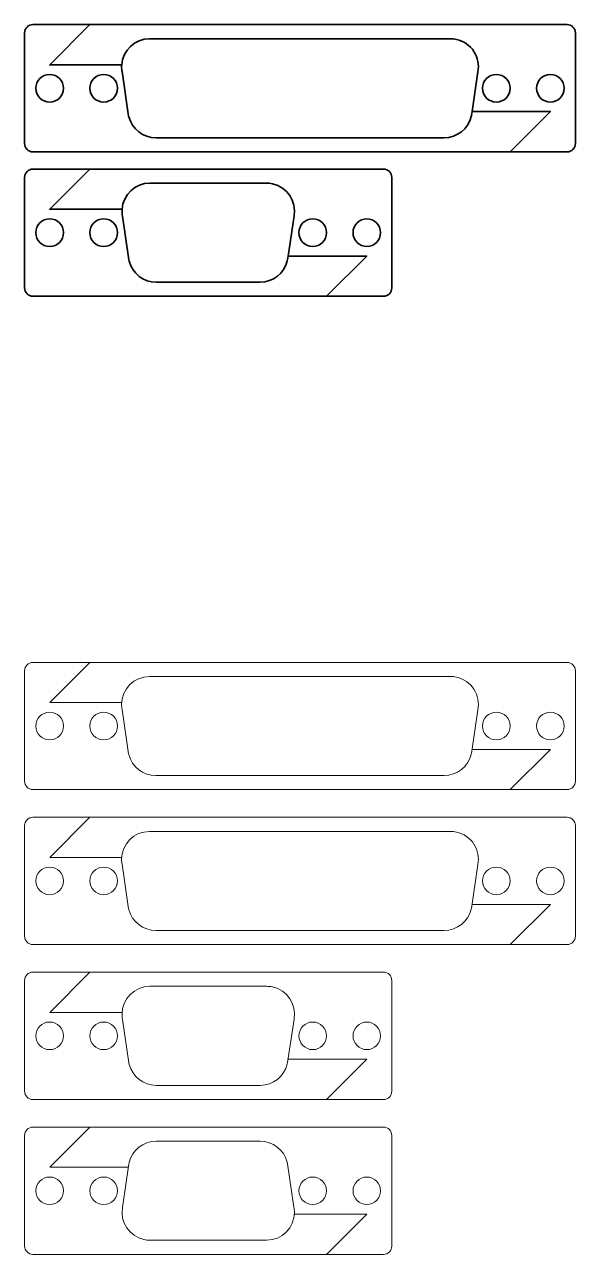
# Model space of a CAD drawing. Header units: inches. Extents: x -24 to 221, y 17 to 181.
# Drawn here: x 155.3 to 221.3, y 17.3 to 164.7 of the extents above; entities that cross this region are included whole.
import ezdxf

# ---------------------------------------------------------------- set-up
doc = ezdxf.new("R2010")
doc.units = ezdxf.units.IN
doc.header["$MEASUREMENT"] = 0
doc.layers.add('Calque 1', color=7, linetype='Continuous')

# ---------------------------------------------------------------- blocks, each defined once
blk = doc.blocks.new('block 22')
at = {"layer": 'Calque 1', "lineweight": 0}
for points in [[(163.08, 32.53), (158.26, 27.71), (167.7, 27.71)], [(191.43, 17.27), (196.26, 22.1), (187.59, 22.1)]]:
    blk.add_lwpolyline(points, dxfattribs=at)
for points, knots in [([(156.26, 17.27), (156.26, 17.27), (198.26, 17.27), (198.26, 17.27), (198.81, 17.27), (199.26, 17.72), (199.26, 18.27), (199.26, 18.27), (199.26, 31.53), (199.26, 31.53), (199.26, 32.09), (198.81, 32.53), (198.26, 32.53), (198.26, 32.53), (156.26, 32.53), (156.26, 32.53), (155.7, 32.53), (155.26, 32.09), (155.26, 31.53), (155.26, 31.53), (155.26, 18.27), (155.26, 18.27), (155.26, 17.72), (155.7, 17.27), (156.26, 17.27)], [0, 0, 0, 0, 1, 1, 1, 2, 2, 2, 3, 3, 3, 4, 4, 4, 5, 5, 5, 6, 6, 6, 7, 7, 7, 8, 8, 8, 8]), ([(169.56, 19.04), (169.8, 18.99), (170.04, 18.97), (170.27, 18.97), (170.27, 18.97), (184.24, 18.97), (184.24, 18.97), (186.09, 18.97), (187.59, 20.47), (187.59, 22.31), (187.59, 22.52), (187.57, 22.73), (187.53, 22.93), (187.53, 22.93), (186.75, 28.14), (186.75, 28.14), (186.75, 28.14), (186.72, 28.34), (186.72, 28.34), (186.34, 29.81), (185, 30.84), (183.48, 30.84), (183.48, 30.84), (171.03, 30.84), (171.03, 30.84), (169.48, 30.84), (168.14, 29.78), (167.78, 28.27), (167.78, 28.27), (167.76, 28.12), (167.76, 28.12), (167.76, 28.12), (166.97, 22.89), (166.97, 22.89), (166.97, 22.89), (166.98, 22.89), (166.98, 22.89), (166.67, 21.13), (167.8, 19.43), (169.56, 19.04)], [0, 0, 0, 0, 1, 1, 1, 2, 2, 2, 3, 3, 3, 4, 4, 4, 5, 5, 5, 6, 6, 6, 7, 7, 7, 8, 8, 8, 9, 9, 9, 10, 10, 10, 11, 11, 11, 12, 12, 12, 13, 13, 13, 13]), ([(158.26, 26.55), (159.17, 26.55), (159.91, 25.81), (159.91, 24.9), (159.91, 23.99), (159.17, 23.25), (158.26, 23.25), (157.34, 23.25), (156.61, 23.99), (156.61, 24.9), (156.61, 25.81), (157.34, 26.55), (158.26, 26.55)], [0, 0, 0, 0, 1, 1, 1, 2, 2, 2, 3, 3, 3, 4, 4, 4, 4]), ([(164.73, 26.55), (165.65, 26.55), (166.38, 25.81), (166.38, 24.9), (166.38, 23.99), (165.65, 23.25), (164.73, 23.25), (163.82, 23.25), (163.08, 23.99), (163.08, 24.9), (163.08, 25.81), (163.82, 26.55), (164.73, 26.55)], [0, 0, 0, 0, 1, 1, 1, 2, 2, 2, 3, 3, 3, 4, 4, 4, 4]), ([(189.78, 26.55), (190.69, 26.55), (191.43, 25.81), (191.43, 24.9), (191.43, 23.99), (190.69, 23.25), (189.78, 23.25), (188.87, 23.25), (188.13, 23.99), (188.13, 24.9), (188.13, 25.81), (188.87, 26.55), (189.78, 26.55)], [0, 0, 0, 0, 1, 1, 1, 2, 2, 2, 3, 3, 3, 4, 4, 4, 4]), ([(196.26, 26.55), (197.17, 26.55), (197.91, 25.81), (197.91, 24.9), (197.91, 23.99), (197.17, 23.25), (196.26, 23.25), (195.35, 23.25), (194.61, 23.99), (194.61, 24.9), (194.61, 25.81), (195.35, 26.55), (196.26, 26.55)], [0, 0, 0, 0, 1, 1, 1, 2, 2, 2, 3, 3, 3, 4, 4, 4, 4])]:
    blk.add_open_spline(points, degree=3, knots=knots, dxfattribs=at)
blk = doc.blocks.new('block 23')
at = {"layer": 'Calque 1', "lineweight": 0}
for points in [[(163.08, 69.68), (158.26, 64.85), (166.9, 64.85)], [(213.43, 54.42), (218.26, 59.24), (208.87, 59.24)]]:
    blk.add_lwpolyline(points, dxfattribs=at)
for points, knots in [([(221.26, 55.42), (221.26, 54.86), (220.81, 54.42), (220.26, 54.42), (220.26, 54.42), (156.26, 54.42), (156.26, 54.42), (155.7, 54.42), (155.26, 54.86), (155.26, 55.42), (155.26, 55.42), (155.26, 68.68), (155.26, 68.68), (155.26, 69.23), (155.7, 69.68), (156.26, 69.68), (156.26, 69.68), (220.26, 69.68), (220.26, 69.68), (220.81, 69.68), (221.26, 69.23), (221.26, 68.68), (221.26, 68.68), (221.26, 55.42), (221.26, 55.42), (221.26, 55.42), (221.26, 55.42), (221.26, 55.42)], [0, 0, 0, 0, 1, 1, 1, 2, 2, 2, 3, 3, 3, 4, 4, 4, 5, 5, 5, 6, 6, 6, 7, 7, 7, 8, 8, 8, 9, 9, 9, 9]), ([(170.98, 56.11), (169.46, 56.11), (168.13, 57.14), (167.74, 58.61), (167.74, 58.61), (167.72, 58.72), (167.72, 58.72), (167.72, 58.72), (166.93, 64.04), (166.93, 64.04), (166.89, 64.24), (166.88, 64.44), (166.88, 64.64), (166.88, 66.48), (168.38, 67.98), (170.22, 67.98), (170.22, 67.98), (206.29, 67.98), (206.29, 67.98), (206.53, 67.98), (206.77, 67.96), (207, 67.91), (207.87, 67.72), (208.62, 67.2), (209.1, 66.45), (209.57, 65.72), (209.74, 64.85), (209.57, 64.01), (209.57, 64.01), (208.8, 58.76), (208.8, 58.76), (208.8, 58.76), (208.78, 58.68), (208.78, 58.68), (208.42, 57.17), (207.08, 56.11), (205.53, 56.11), (205.53, 56.11), (170.98, 56.11), (170.98, 56.11)], [0, 0, 0, 0, 1, 1, 1, 2, 2, 2, 3, 3, 3, 4, 4, 4, 5, 5, 5, 6, 6, 6, 7, 7, 7, 8, 8, 8, 9, 9, 9, 10, 10, 10, 11, 11, 11, 12, 12, 12, 13, 13, 13, 13]), ([(158.26, 63.7), (159.17, 63.7), (159.91, 62.96), (159.91, 62.05), (159.91, 61.14), (159.17, 60.4), (158.26, 60.4), (157.34, 60.4), (156.61, 61.14), (156.61, 62.05), (156.61, 62.96), (157.34, 63.7), (158.26, 63.7)], [0, 0, 0, 0, 1, 1, 1, 2, 2, 2, 3, 3, 3, 4, 4, 4, 4]), ([(164.73, 63.7), (165.65, 63.7), (166.38, 62.96), (166.38, 62.05), (166.38, 61.14), (165.65, 60.4), (164.73, 60.4), (163.82, 60.4), (163.08, 61.14), (163.08, 62.05), (163.08, 62.96), (163.82, 63.7), (164.73, 63.7)], [0, 0, 0, 0, 1, 1, 1, 2, 2, 2, 3, 3, 3, 4, 4, 4, 4]), ([(211.78, 63.7), (212.69, 63.7), (213.43, 62.96), (213.43, 62.05), (213.43, 61.14), (212.69, 60.4), (211.78, 60.4), (210.87, 60.4), (210.13, 61.14), (210.13, 62.05), (210.13, 62.96), (210.87, 63.7), (211.78, 63.7)], [0, 0, 0, 0, 1, 1, 1, 2, 2, 2, 3, 3, 3, 4, 4, 4, 4]), ([(218.26, 63.7), (219.17, 63.7), (219.91, 62.96), (219.91, 62.05), (219.91, 61.14), (219.17, 60.4), (218.26, 60.4), (217.34, 60.4), (216.61, 61.14), (216.61, 62.05), (216.61, 62.96), (217.34, 63.7), (218.26, 63.7)], [0, 0, 0, 0, 1, 1, 1, 2, 2, 2, 3, 3, 3, 4, 4, 4, 4])]:
    blk.add_open_spline(points, degree=3, knots=knots, dxfattribs=at)
blk = doc.blocks.new('block 24')
at = {"layer": 'Calque 1', "lineweight": 0}
for points in [[(163.08, 88.25), (158.26, 83.42), (166.9, 83.42)], [(213.43, 72.99), (218.26, 77.82), (208.87, 77.82)]]:
    blk.add_lwpolyline(points, dxfattribs=at)
for points, knots in [([(221.26, 73.99), (221.26, 73.44), (220.81, 72.99), (220.26, 72.99), (220.26, 72.99), (156.26, 72.99), (156.26, 72.99), (155.7, 72.99), (155.26, 73.44), (155.26, 73.99), (155.26, 73.99), (155.26, 87.25), (155.26, 87.25), (155.26, 87.81), (155.7, 88.25), (156.26, 88.25), (156.26, 88.25), (220.26, 88.25), (220.26, 88.25), (220.81, 88.25), (221.26, 87.81), (221.26, 87.25), (221.26, 87.25), (221.26, 73.99), (221.26, 73.99), (221.26, 73.99), (221.26, 73.99), (221.26, 73.99)], [0, 0, 0, 0, 1, 1, 1, 2, 2, 2, 3, 3, 3, 4, 4, 4, 5, 5, 5, 6, 6, 6, 7, 7, 7, 8, 8, 8, 9, 9, 9, 9]), ([(170.98, 74.68), (169.46, 74.68), (168.13, 75.71), (167.74, 77.19), (167.74, 77.19), (167.72, 77.29), (167.72, 77.29), (167.72, 77.29), (166.93, 82.62), (166.93, 82.62), (166.89, 82.81), (166.88, 83.01), (166.88, 83.21), (166.88, 85.06), (168.38, 86.56), (170.22, 86.56), (170.22, 86.56), (206.29, 86.56), (206.29, 86.56), (206.53, 86.56), (206.77, 86.53), (207, 86.48), (207.87, 86.29), (208.62, 85.77), (209.1, 85.02), (209.57, 84.29), (209.74, 83.43), (209.57, 82.58), (209.57, 82.58), (208.8, 77.34), (208.8, 77.34), (208.8, 77.34), (208.78, 77.25), (208.78, 77.25), (208.42, 75.74), (207.08, 74.68), (205.53, 74.68), (205.53, 74.68), (170.98, 74.68), (170.98, 74.68)], [0, 0, 0, 0, 1, 1, 1, 2, 2, 2, 3, 3, 3, 4, 4, 4, 5, 5, 5, 6, 6, 6, 7, 7, 7, 8, 8, 8, 9, 9, 9, 10, 10, 10, 11, 11, 11, 12, 12, 12, 13, 13, 13, 13]), ([(158.26, 82.27), (159.17, 82.27), (159.91, 81.53), (159.91, 80.62), (159.91, 79.71), (159.17, 78.97), (158.26, 78.97), (157.34, 78.97), (156.61, 79.71), (156.61, 80.62), (156.61, 81.53), (157.34, 82.27), (158.26, 82.27)], [0, 0, 0, 0, 1, 1, 1, 2, 2, 2, 3, 3, 3, 4, 4, 4, 4]), ([(164.73, 82.27), (165.65, 82.27), (166.38, 81.53), (166.38, 80.62), (166.38, 79.71), (165.65, 78.97), (164.73, 78.97), (163.82, 78.97), (163.08, 79.71), (163.08, 80.62), (163.08, 81.53), (163.82, 82.27), (164.73, 82.27)], [0, 0, 0, 0, 1, 1, 1, 2, 2, 2, 3, 3, 3, 4, 4, 4, 4]), ([(211.78, 82.27), (212.69, 82.27), (213.43, 81.53), (213.43, 80.62), (213.43, 79.71), (212.69, 78.97), (211.78, 78.97), (210.87, 78.97), (210.13, 79.71), (210.13, 80.62), (210.13, 81.53), (210.87, 82.27), (211.78, 82.27)], [0, 0, 0, 0, 1, 1, 1, 2, 2, 2, 3, 3, 3, 4, 4, 4, 4]), ([(218.26, 82.27), (219.17, 82.27), (219.91, 81.53), (219.91, 80.62), (219.91, 79.71), (219.17, 78.97), (218.26, 78.97), (217.34, 78.97), (216.61, 79.71), (216.61, 80.62), (216.61, 81.53), (217.34, 82.27), (218.26, 82.27)], [0, 0, 0, 0, 1, 1, 1, 2, 2, 2, 3, 3, 3, 4, 4, 4, 4])]:
    blk.add_open_spline(points, degree=3, knots=knots, dxfattribs=at)
blk = doc.blocks.new('block 25')
at = {"layer": 'Calque 1', "lineweight": 0}
for points in [[(163.08, 51.11), (158.26, 46.28), (166.93, 46.28)], [(191.43, 35.84), (196.26, 40.67), (186.82, 40.67)]]:
    blk.add_lwpolyline(points, dxfattribs=at)
for points, knots in [([(198.26, 51.11), (198.26, 51.11), (156.26, 51.11), (156.26, 51.11), (155.7, 51.11), (155.26, 50.66), (155.26, 50.11), (155.26, 50.11), (155.26, 36.84), (155.26, 36.84), (155.26, 36.29), (155.7, 35.84), (156.26, 35.84), (156.26, 35.84), (198.26, 35.84), (198.26, 35.84), (198.81, 35.84), (199.26, 36.29), (199.26, 36.84), (199.26, 36.84), (199.26, 50.11), (199.26, 50.11), (199.26, 50.66), (198.81, 51.11), (198.26, 51.11)], [0, 0, 0, 0, 1, 1, 1, 2, 2, 2, 3, 3, 3, 4, 4, 4, 5, 5, 5, 6, 6, 6, 7, 7, 7, 8, 8, 8, 8]), ([(184.95, 49.34), (184.72, 49.39), (184.48, 49.41), (184.24, 49.41), (184.24, 49.41), (170.27, 49.41), (170.27, 49.41), (168.43, 49.41), (166.93, 47.91), (166.93, 46.07), (166.93, 45.86), (166.95, 45.65), (166.98, 45.45), (166.98, 45.45), (167.76, 40.23), (167.76, 40.23), (167.76, 40.23), (167.8, 40.04), (167.8, 40.04), (168.18, 38.57), (169.51, 37.54), (171.03, 37.54), (171.03, 37.54), (183.48, 37.54), (183.48, 37.54), (185.03, 37.54), (186.37, 38.59), (186.73, 40.1), (186.73, 40.1), (186.75, 40.26), (186.75, 40.26), (186.75, 40.26), (187.54, 45.49), (187.54, 45.49), (187.54, 45.49), (187.54, 45.49), (187.54, 45.49), (187.85, 47.24), (186.71, 48.95), (184.95, 49.34)], [0, 0, 0, 0, 1, 1, 1, 2, 2, 2, 3, 3, 3, 4, 4, 4, 5, 5, 5, 6, 6, 6, 7, 7, 7, 8, 8, 8, 9, 9, 9, 10, 10, 10, 11, 11, 11, 12, 12, 12, 13, 13, 13, 13]), ([(158.26, 45.13), (159.17, 45.13), (159.91, 44.39), (159.91, 43.48), (159.91, 42.56), (159.17, 41.82), (158.26, 41.82), (157.34, 41.82), (156.61, 42.56), (156.61, 43.48), (156.61, 44.39), (157.34, 45.13), (158.26, 45.13)], [0, 0, 0, 0, 1, 1, 1, 2, 2, 2, 3, 3, 3, 4, 4, 4, 4]), ([(164.73, 45.13), (165.65, 45.13), (166.38, 44.39), (166.38, 43.48), (166.38, 42.56), (165.65, 41.82), (164.73, 41.82), (163.82, 41.82), (163.08, 42.56), (163.08, 43.48), (163.08, 44.39), (163.82, 45.13), (164.73, 45.13)], [0, 0, 0, 0, 1, 1, 1, 2, 2, 2, 3, 3, 3, 4, 4, 4, 4]), ([(189.78, 45.13), (190.69, 45.13), (191.43, 44.39), (191.43, 43.48), (191.43, 42.56), (190.69, 41.82), (189.78, 41.82), (188.87, 41.82), (188.13, 42.56), (188.13, 43.48), (188.13, 44.39), (188.87, 45.13), (189.78, 45.13)], [0, 0, 0, 0, 1, 1, 1, 2, 2, 2, 3, 3, 3, 4, 4, 4, 4]), ([(196.26, 45.13), (197.17, 45.13), (197.91, 44.39), (197.91, 43.48), (197.91, 42.56), (197.17, 41.82), (196.26, 41.82), (195.35, 41.82), (194.61, 42.56), (194.61, 43.48), (194.61, 44.39), (195.35, 45.13), (196.26, 45.13)], [0, 0, 0, 0, 1, 1, 1, 2, 2, 2, 3, 3, 3, 4, 4, 4, 4])]:
    blk.add_open_spline(points, degree=3, knots=knots, dxfattribs=at)

msp = doc.modelspace()

# ---------------------------------------------------------------- linework, layer by layer
at = {"layer": 'Calque 1', "color": 252, "lineweight": 35}
for points, knots in [([(218.26, 154.28), (218.26, 154.28), (213.43, 149.45), (213.43, 149.45), (213.43, 149.45), (156.26, 149.45), (156.26, 149.45), (155.7, 149.45), (155.26, 149.9), (155.26, 150.45), (155.26, 150.45), (155.26, 163.72), (155.26, 163.72), (155.26, 164.27), (155.7, 164.72), (156.26, 164.72), (156.26, 164.72), (163.08, 164.72), (163.08, 164.72), (163.08, 164.72), (158.26, 159.89), (158.26, 159.89), (158.26, 159.89), (166.89, 159.89), (166.89, 159.89), (166.88, 159.82), (166.88, 159.75), (166.88, 159.67), (166.88, 159.48), (166.89, 159.28), (166.93, 159.08), (166.93, 159.08), (167.72, 153.75), (167.72, 153.75), (167.72, 153.75), (167.74, 153.65), (167.74, 153.65), (168.13, 152.18), (169.46, 151.15), (170.98, 151.15), (170.98, 151.15), (205.53, 151.15), (205.53, 151.15), (207.08, 151.15), (208.42, 152.2), (208.78, 153.71), (208.78, 153.71), (208.8, 153.8), (208.8, 153.8), (208.8, 153.8), (208.87, 154.28), (208.87, 154.28), (208.87, 154.28), (218.26, 154.28), (218.26, 154.28)], [0, 0, 0, 0, 1, 1, 1, 2, 2, 2, 3, 3, 3, 4, 4, 4, 5, 5, 5, 6, 6, 6, 7, 7, 7, 8, 8, 8, 9, 9, 9, 10, 10, 10, 11, 11, 11, 12, 12, 12, 13, 13, 13, 14, 14, 14, 15, 15, 15, 16, 16, 16, 17, 17, 17, 18, 18, 18, 18]), ([(156.61, 157.08), (156.61, 156.17), (157.34, 155.43), (158.26, 155.43), (159.17, 155.43), (159.91, 156.17), (159.91, 157.08), (159.91, 157.99), (159.17, 158.73), (158.26, 158.73), (157.34, 158.73), (156.61, 157.99), (156.61, 157.08)], [0, 0, 0, 0, 1, 1, 1, 2, 2, 2, 3, 3, 3, 4, 4, 4, 4]), ([(164.73, 158.73), (165.65, 158.73), (166.38, 157.99), (166.38, 157.08), (166.38, 156.17), (165.65, 155.43), (164.73, 155.43), (163.82, 155.43), (163.08, 156.17), (163.08, 157.08), (163.08, 157.99), (163.82, 158.73), (164.73, 158.73)], [0, 0, 0, 0, 1, 1, 1, 2, 2, 2, 3, 3, 3, 4, 4, 4, 4]), ([(196.26, 136.97), (196.26, 136.97), (191.43, 132.14), (191.43, 132.14), (191.43, 132.14), (156.26, 132.14), (156.26, 132.14), (155.7, 132.14), (155.26, 132.59), (155.26, 133.14), (155.26, 133.14), (155.26, 146.4), (155.26, 146.4), (155.26, 146.95), (155.7, 147.4), (156.26, 147.4), (156.26, 147.4), (163.08, 147.4), (163.08, 147.4), (163.08, 147.4), (163.08, 147.4), (163.08, 147.4), (163.08, 147.4), (158.26, 142.57), (158.26, 142.57), (158.26, 142.57), (166.93, 142.57), (166.93, 142.57), (166.93, 142.57), (166.94, 142.57), (166.94, 142.57), (166.93, 142.5), (166.93, 142.43), (166.93, 142.36), (166.93, 142.15), (166.95, 141.94), (166.98, 141.74), (166.98, 141.74), (167.76, 136.53), (167.76, 136.53), (167.76, 136.53), (167.8, 136.34), (167.8, 136.34), (168.18, 134.86), (169.51, 133.83), (171.03, 133.83), (171.03, 133.83), (183.48, 133.83), (183.48, 133.83), (185.03, 133.83), (186.37, 134.89), (186.73, 136.4), (186.73, 136.4), (186.75, 136.55), (186.75, 136.55), (186.75, 136.55), (186.82, 136.97), (186.82, 136.97), (186.82, 136.97), (196.26, 136.97), (196.26, 136.97)], [0, 0, 0, 0, 1, 1, 1, 2, 2, 2, 3, 3, 3, 4, 4, 4, 5, 5, 5, 6, 6, 6, 7, 7, 7, 8, 8, 8, 9, 9, 9, 10, 10, 10, 11, 11, 11, 12, 12, 12, 13, 13, 13, 14, 14, 14, 15, 15, 15, 16, 16, 16, 17, 17, 17, 18, 18, 18, 19, 19, 19, 20, 20, 20, 20]), ([(196.26, 136.97), (196.26, 136.97), (191.43, 132.14), (191.43, 132.14), (191.43, 132.14), (156.26, 132.14), (156.26, 132.14), (155.7, 132.14), (155.26, 132.59), (155.26, 133.14), (155.26, 133.14), (155.26, 146.4), (155.26, 146.4), (155.26, 146.95), (155.7, 147.4), (156.26, 147.4), (156.26, 147.4), (163.08, 147.4), (163.08, 147.4), (163.08, 147.4), (163.08, 147.4), (163.08, 147.4), (163.08, 147.4), (158.26, 142.57), (158.26, 142.57), (158.26, 142.57), (166.93, 142.57), (166.93, 142.57), (166.93, 142.57), (166.94, 142.57), (166.94, 142.57), (166.93, 142.5), (166.93, 142.43), (166.93, 142.36), (166.93, 142.15), (166.95, 141.94), (166.98, 141.74), (166.98, 141.74), (167.76, 136.53), (167.76, 136.53), (167.76, 136.53), (167.8, 136.34), (167.8, 136.34), (168.18, 134.86), (169.51, 133.83), (171.03, 133.83), (171.03, 133.83), (183.48, 133.83), (183.48, 133.83), (185.03, 133.83), (186.37, 134.89), (186.73, 136.4), (186.73, 136.4), (186.75, 136.55), (186.75, 136.55), (186.75, 136.55), (186.82, 136.97), (186.82, 136.97), (186.82, 136.97), (196.26, 136.97), (196.26, 136.97)], [0, 0, 0, 0, 1, 1, 1, 2, 2, 2, 3, 3, 3, 4, 4, 4, 5, 5, 5, 6, 6, 6, 7, 7, 7, 8, 8, 8, 9, 9, 9, 10, 10, 10, 11, 11, 11, 12, 12, 12, 13, 13, 13, 14, 14, 14, 15, 15, 15, 16, 16, 16, 17, 17, 17, 18, 18, 18, 19, 19, 19, 20, 20, 20, 20]), ([(156.61, 139.77), (156.61, 138.86), (157.34, 138.12), (158.26, 138.12), (159.17, 138.12), (159.91, 138.86), (159.91, 139.77), (159.91, 140.68), (159.17, 141.42), (158.26, 141.42), (157.34, 141.42), (156.61, 140.68), (156.61, 139.77)], [0, 0, 0, 0, 1, 1, 1, 2, 2, 2, 3, 3, 3, 4, 4, 4, 4]), ([(156.61, 139.77), (156.61, 138.86), (157.34, 138.12), (158.26, 138.12), (159.17, 138.12), (159.91, 138.86), (159.91, 139.77), (159.91, 140.68), (159.17, 141.42), (158.26, 141.42), (157.34, 141.42), (156.61, 140.68), (156.61, 139.77)], [0, 0, 0, 0, 1, 1, 1, 2, 2, 2, 3, 3, 3, 4, 4, 4, 4]), ([(164.73, 141.42), (165.65, 141.42), (166.38, 140.68), (166.38, 139.77), (166.38, 138.86), (165.65, 138.12), (164.73, 138.12), (163.82, 138.12), (163.08, 138.86), (163.08, 139.77), (163.08, 140.68), (163.82, 141.42), (164.73, 141.42)], [0, 0, 0, 0, 1, 1, 1, 2, 2, 2, 3, 3, 3, 4, 4, 4, 4]), ([(164.73, 141.42), (165.65, 141.42), (166.38, 140.68), (166.38, 139.77), (166.38, 138.86), (165.65, 138.12), (164.73, 138.12), (163.82, 138.12), (163.08, 138.86), (163.08, 139.77), (163.08, 140.68), (163.82, 141.42), (164.73, 141.42)], [0, 0, 0, 0, 1, 1, 1, 2, 2, 2, 3, 3, 3, 4, 4, 4, 4])]:
    msp.add_open_spline(points, degree=3, knots=knots, dxfattribs=at)
at = {"layer": 'Calque 1', "color": 1, "lineweight": 35}
for points, knots in [([(221.26, 163.72), (221.26, 163.72), (221.26, 150.45), (221.26, 150.45), (221.26, 149.9), (220.81, 149.45), (220.26, 149.45), (220.26, 149.45), (213.43, 149.45), (213.43, 149.45), (213.43, 149.45), (218.26, 154.28), (218.26, 154.28), (218.26, 154.28), (208.87, 154.28), (208.87, 154.28), (208.87, 154.28), (209.57, 159.04), (209.57, 159.04), (209.74, 159.89), (209.57, 160.75), (209.1, 161.48), (208.62, 162.23), (207.87, 162.75), (207, 162.94), (206.77, 162.99), (206.53, 163.02), (206.29, 163.02), (206.29, 163.02), (170.22, 163.02), (170.22, 163.02), (168.45, 163.02), (167, 161.63), (166.89, 159.89), (166.89, 159.89), (158.26, 159.89), (158.26, 159.89), (158.26, 159.89), (163.08, 164.72), (163.08, 164.72), (163.08, 164.72), (220.26, 164.72), (220.26, 164.72), (220.81, 164.72), (221.26, 164.27), (221.26, 163.72)], [0, 0, 0, 0, 1, 1, 1, 2, 2, 2, 3, 3, 3, 4, 4, 4, 5, 5, 5, 6, 6, 6, 7, 7, 7, 8, 8, 8, 9, 9, 9, 10, 10, 10, 11, 11, 11, 12, 12, 12, 13, 13, 13, 14, 14, 14, 15, 15, 15, 15]), ([(210.13, 157.08), (210.13, 156.17), (210.87, 155.43), (211.78, 155.43), (212.69, 155.43), (213.43, 156.17), (213.43, 157.08), (213.43, 157.99), (212.69, 158.73), (211.78, 158.73), (210.87, 158.73), (210.13, 157.99), (210.13, 157.08)], [0, 0, 0, 0, 1, 1, 1, 2, 2, 2, 3, 3, 3, 4, 4, 4, 4]), ([(218.26, 158.73), (219.17, 158.73), (219.91, 157.99), (219.91, 157.08), (219.91, 156.17), (219.17, 155.43), (218.26, 155.43), (217.34, 155.43), (216.61, 156.17), (216.61, 157.08), (216.61, 157.99), (217.34, 158.73), (218.26, 158.73)], [0, 0, 0, 0, 1, 1, 1, 2, 2, 2, 3, 3, 3, 4, 4, 4, 4]), ([(199.26, 146.4), (199.26, 146.4), (199.26, 133.14), (199.26, 133.14), (199.26, 132.59), (198.81, 132.14), (198.26, 132.14), (198.26, 132.14), (191.43, 132.14), (191.43, 132.14), (191.43, 132.14), (196.26, 136.97), (196.26, 136.97), (196.26, 136.97), (186.82, 136.97), (186.82, 136.97), (186.82, 136.97), (187.54, 141.78), (187.54, 141.78), (187.54, 141.78), (187.54, 141.78), (187.54, 141.78), (187.85, 143.54), (186.71, 145.25), (184.95, 145.63), (184.72, 145.68), (184.48, 145.71), (184.24, 145.71), (184.24, 145.71), (170.27, 145.71), (170.27, 145.71), (168.5, 145.71), (167.05, 144.32), (166.94, 142.57), (166.94, 142.57), (166.93, 142.57), (166.93, 142.57), (166.93, 142.57), (158.26, 142.57), (158.26, 142.57), (158.26, 142.57), (163.08, 147.4), (163.08, 147.4), (163.08, 147.4), (163.08, 147.4), (163.08, 147.4), (163.08, 147.4), (198.26, 147.4), (198.26, 147.4), (198.81, 147.4), (199.26, 146.95), (199.26, 146.4)], [0, 0, 0, 0, 1, 1, 1, 2, 2, 2, 3, 3, 3, 4, 4, 4, 5, 5, 5, 6, 6, 6, 7, 7, 7, 8, 8, 8, 9, 9, 9, 10, 10, 10, 11, 11, 11, 12, 12, 12, 13, 13, 13, 14, 14, 14, 15, 15, 15, 16, 16, 16, 17, 17, 17, 17]), ([(199.26, 146.4), (199.26, 146.4), (199.26, 133.14), (199.26, 133.14), (199.26, 132.59), (198.81, 132.14), (198.26, 132.14), (198.26, 132.14), (191.43, 132.14), (191.43, 132.14), (191.43, 132.14), (196.26, 136.97), (196.26, 136.97), (196.26, 136.97), (186.82, 136.97), (186.82, 136.97), (186.82, 136.97), (187.54, 141.78), (187.54, 141.78), (187.54, 141.78), (187.54, 141.78), (187.54, 141.78), (187.85, 143.54), (186.71, 145.25), (184.95, 145.63), (184.72, 145.68), (184.48, 145.71), (184.24, 145.71), (184.24, 145.71), (170.27, 145.71), (170.27, 145.71), (168.5, 145.71), (167.05, 144.32), (166.94, 142.57), (166.94, 142.57), (166.93, 142.57), (166.93, 142.57), (166.93, 142.57), (158.26, 142.57), (158.26, 142.57), (158.26, 142.57), (163.08, 147.4), (163.08, 147.4), (163.08, 147.4), (163.08, 147.4), (163.08, 147.4), (163.08, 147.4), (198.26, 147.4), (198.26, 147.4), (198.81, 147.4), (199.26, 146.95), (199.26, 146.4)], [0, 0, 0, 0, 1, 1, 1, 2, 2, 2, 3, 3, 3, 4, 4, 4, 5, 5, 5, 6, 6, 6, 7, 7, 7, 8, 8, 8, 9, 9, 9, 10, 10, 10, 11, 11, 11, 12, 12, 12, 13, 13, 13, 14, 14, 14, 15, 15, 15, 16, 16, 16, 17, 17, 17, 17]), ([(188.13, 139.77), (188.13, 138.86), (188.87, 138.12), (189.78, 138.12), (190.69, 138.12), (191.43, 138.86), (191.43, 139.77), (191.43, 140.68), (190.69, 141.42), (189.78, 141.42), (188.87, 141.42), (188.13, 140.68), (188.13, 139.77)], [0, 0, 0, 0, 1, 1, 1, 2, 2, 2, 3, 3, 3, 4, 4, 4, 4]), ([(188.13, 139.77), (188.13, 138.86), (188.87, 138.12), (189.78, 138.12), (190.69, 138.12), (191.43, 138.86), (191.43, 139.77), (191.43, 140.68), (190.69, 141.42), (189.78, 141.42), (188.87, 141.42), (188.13, 140.68), (188.13, 139.77)], [0, 0, 0, 0, 1, 1, 1, 2, 2, 2, 3, 3, 3, 4, 4, 4, 4]), ([(196.26, 141.42), (197.17, 141.42), (197.91, 140.68), (197.91, 139.77), (197.91, 138.86), (197.17, 138.12), (196.26, 138.12), (195.35, 138.12), (194.61, 138.86), (194.61, 139.77), (194.61, 140.68), (195.35, 141.42), (196.26, 141.42)], [0, 0, 0, 0, 1, 1, 1, 2, 2, 2, 3, 3, 3, 4, 4, 4, 4]), ([(196.26, 141.42), (197.17, 141.42), (197.91, 140.68), (197.91, 139.77), (197.91, 138.86), (197.17, 138.12), (196.26, 138.12), (195.35, 138.12), (194.61, 138.86), (194.61, 139.77), (194.61, 140.68), (195.35, 141.42), (196.26, 141.42)], [0, 0, 0, 0, 1, 1, 1, 2, 2, 2, 3, 3, 3, 4, 4, 4, 4])]:
    msp.add_open_spline(points, degree=3, knots=knots, dxfattribs=at)

# ---------------------------------------------------------------- block references
at = {"layer": 'Calque 1'}
for name in ['block 24', 'block 23', 'block 25', 'block 22']:
    msp.add_blockref(name, (0, 0), dxfattribs=at)

doc.saveas('drawing.dxf')
